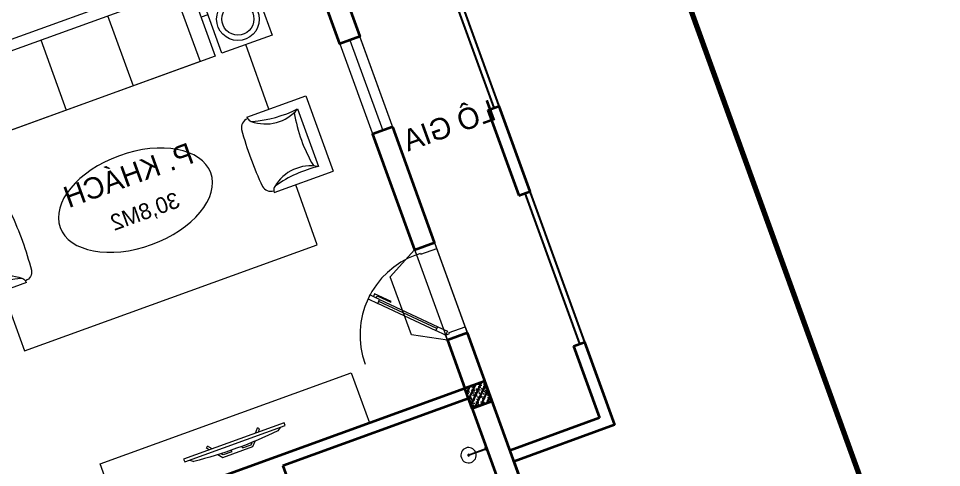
# Model space of a CAD drawing. Header units: metres. Extents: x 568336 to 569219, y 2065964 to 2066430.
# Drawn here: x 568609.42 to 568618.06, y 2066352.42 to 2066356.62 of the extents above; entities that cross this region are included whole.
import ezdxf

# ---------------------------------------------------------------- set-up
doc = ezdxf.new("R2010")
doc.units = ezdxf.units.M
for name, pattern in [('$AUDIT_BAD_LTYPE2', [0]), ('HIDDEN', [0.375, 0.25, -0.125]), ('HIDDEN2', [0.1875, 0.125, -0.0625])]:
    doc.linetypes.add(name, pattern=pattern)
doc.layers.get('0').update_dxf_attribs({"linetype": 'CONTINUOUS'})
doc.layers.get('DEFPOINTS').update_dxf_attribs({"linetype": 'CONTINUOUS'})
for name, color, linetype, lineweight in [('-DOOR', 137, 'CONTINUOUS', 9), ('-FURNITURE', 46, 'CONTINUOUS', 9), ('-HATCH', 8, 'CONTINUOUS', 5), ('-LINE1', 7, 'CONTINUOUS', 18), ('-LINE2', 252, 'CONTINUOUS', 9), ('-STEEL1', 1, 'CONTINUOUS', 35), ('-WALL', 4, 'CONTINUOUS', 35), ('TEXT25', 2, 'CONTINUOUS', 13)]:
    doc.layers.add(name, color=color, linetype=linetype, lineweight=lineweight)
for name, color, linetype in [('-HATCH CONCRETE', 54, 'CONTINUOUS'), ('LoLK', 6, 'CONTINUOUS'), ('TIMDUONG', 1, 'CONTINUOUS')]:
    doc.layers.add(name, color=color, linetype=linetype)
doc.styles.add('SVN_AVO_thuong', font='')
doc.styles.add('T1', font='', dxfattribs={"height": 200})
doc.styles.get('SVN_AVO_thuong').set_extended_font_data('SVN-Avo')
doc.styles.get('T1').set_extended_font_data('VNgeometric Light')

# ---------------------------------------------------------------- blocks, each defined once
blk = doc.blocks.new('ghe11asdsdsdsd')
at = {"layer": '-FURNITURE', "ltscale": 5}
for p, q in [((-454.1512245237245, 641.9073886275291), (-454.093361600535, -60.42008052262099)), ((446.9845405295782, 642.5119281820953), (445.2090906954836, -59.49456913078757)), ((339.4434767446655, 74.7769195077999), (-347.9447826922697, 73.86721415390639)), ((445.2090906954836, -59.49456913078757), (-454.093361600535, -60.42008052262099))]:
    blk.add_line(p, q, dxfattribs=at)
for centre, radius, start, end in [((-329.6609394550032, 640.4347183164282), 102.5030657496747, 97.790878171796, 180.4720192216976), ((13.76703277978231, -3057.035900902003), 3815.794779152998, 85.15051378916075, 95.37323135559144), ((322.4963123202615, 643.5363927781655), 102.5030657496747, 359.5521671507362, 82.23330821456577), ((-556.8192392717756, 172.0380743239075), 480.9551723817158, 73.62802494144414, 77.67439557183955), ((-435.3449582978792, 585.5188594441861), 49.99999999999999, 17.29045382422632, 73.62802494144414), ((428.017340289487, 586.1773279104382), 49.99999999999999, 106.2083736517696, 162.5459446768903), ((548.310481298744, 172.35137315467), 480.9551723817158, 102.1620030057203, 106.2083736517696), ((-752.7215750947944, 311.3200961878028), 469.2846926992153, 329.6029749418909, 39.82713105222346), ((-1717.077797784907, 235.4868877488407), 1378.639231958857, 353.2676599931669, 15.34770349738529), ((744.7327549548354, 311.2790322922665), 469.2468948897888, 140.0381535895592, 210.2652298418676), ((1708.833027020766, 233.2264510887835), 1378.526022415482, 164.5192846221356, 186.6002375866197), ((-1.445652381749824, -1576.057105405802), 1730.279692069412, 79.6029490361376, 100.5814174655623)]:
    blk.add_arc(centre, radius, start, end, dxfattribs=at)
blk = doc.blocks.new('GHE600')
at = {"layer": '-FURNITURE'}
for p, q in [((269949.5421851056, 8709.741290517763), (270649.5421851056, 8709.74129051782)), ((269949.5421851289, 8043.074623851076), (270649.5421851289, 8043.074623851135))]:
    blk.add_line(p, q, dxfattribs=at)
for points in [[(270145.5337149384, 9594.84705863762), (270145.5337150262, 10094.84705863762), (270645.5337150262, 10094.84705854984), (270645.5337149384, 9594.847058549843)], [(269849.5421851288, 9526.40795718442), (270649.5421851288, 9526.407957184478), (270649.5421851639, 7226.407957184478), (269849.5421851639, 7226.40795718442)], [(269949.5421851288, 9376.40795718442), (270649.5421851288, 9376.407957184478), (270649.5421851639, 7376.407957184478), (269949.5421851639, 7376.40795718442)], [(270145.5337145109, 7157.96885590817), (270145.5337144231, 6657.96885590817), (270645.5337144231, 6657.968855820392), (270645.5337145109, 7157.968855820392)]]:
    blk.add_lwpolyline(points, close=True, dxfattribs=at)
at = {"layer": '-FURNITURE', "elevation": -1.348764000838661e-08}
for points in [[(271286.9253059005, 9830.321753277356), (270645.53371498, 9832.18215255058)], [(272037.8126997925, 6909.345592938189), (272633.6221192031, 6907.537773812626), (272633.6585346201, 9823.095600669185), (272037.874818299, 9826.334833337169)], [(270262.0588059474, 9594.847058617102), (270262.0583521723, 9526.40795718442)], [(270262.0260181179, 7226.40795718439), (270262.0255643428, 7157.968855887651)], [(270645.5337144685, 6916.624135324557), (271286.6504318018, 6913.272511655086)]]:
    blk.add_lwpolyline(points, dxfattribs=at)
at = {"layer": '-FURNITURE'}
for centre, radius in [((270395.5337149822, 9844.847058593674), 200), ((270395.5337149822, 9844.847058593674), 150), ((270395.5337144671, 6907.968855864223), 200), ((270395.5337144671, 6907.968855864223), 150)]:
    blk.add_circle(centre, radius, dxfattribs=at)
at = {"layer": '-FURNITURE', "extrusion": (0, 0, -1)}
blk.add_ellipse((271661.9002663364, 8365.294462872116), major_axis=(3.669220623812561e-13, 749.5763598198391), ratio=0.5899940615450746, dxfattribs=at)
at = {"layer": '-FURNITURE', "zscale": 0.83397927038413}
for p, xscale, yscale, rotation in [((271659.4476334748, 10145.29901697894, -5.948631914765009e-09), 0.83397927038413, 0.83397927038413, 179.9447021404027), ((271659.4476334748, 6607.516897389956, -5.948631914765009e-09), -0.8339792703841301, 0.8339792703841301, 0.05529785959737722)]:
    blk.add_blockref('ghe11asdsdsdsd', p, dxfattribs=dict(at, xscale=xscale, yscale=yscale, rotation=rotation))
blk = doc.blocks.new('shower')
for points in [[(180919.3447017173, -32316.45425928477), (180912.3337561736, -32316.45425928477), (180912.3337561736, -32146.62790954509), (180919.3447017173, -32146.62790954509)], [(180929.3839969719, -32326.62790954066), (180902.2944609144, -32326.62790954066), (180902.2944609144, -32316.45425928477), (180929.3839969719, -32316.45425928477)]]:
    blk.add_lwpolyline(points, close=True)
for radius, start, end in [(72, 272.7906698559544, 267.2093301440456), (8.346062492523743, 294.8355446212717, 245.1644553787283)]:
    blk.add_arc((180915.8392289462, -32146.62790954416), radius, start, end)
blk = doc.blocks.new('XR.MB.LM123$0$tvi 1')
blk.add_lwpolyline([(28.54445810673496, -2.291926648467779e-10), (28.54445810673496, -999.9999999999964), (-7.275957614183426e-12, -1000), (0, 0)], close=True)
for points in [[(28.54445810680045, -50.31958968611434), (52.37372755713295, -80.86315460130209)], [(-24.09820395050338, -235.5599978379832), (-39.09879504836863, -251.7939635238108)], [(0, -284.7849796677438), (-39.09879504836863, -251.7939635238108)], [(0, -255.9952397129928), (-24.09820395050338, -235.5599978379832)], [(69.66229681991535, -315.0836646851385), (111.1934016081432, -350.2927865858655), (111.193401608034, -649.712917566063), (69.68611289083492, -684.9110379843005)], [(89.09002233762294, -445.7449799550195), (89.09002233762294, -359.9578938602899), (70.91298945683957, -344.6203678706661)], [(89.09002233762294, -445.7449799550195), (73.49991829216015, -445.7449799550232)], [(89.09002233768115, -554.2550200447404), (89.09002233773936, -640.0421061392371), (70.91298945678864, -655.3796321293303)], [(89.09002233768115, -554.2550200447404), (73.49991829216015, -554.2550200447404)], [(0, -715.2150203320198), (-39.09879504836863, -748.2060364759491)], [(-24.09820395050338, -764.4400021620095), (-39.09879504836863, -748.2060364759491)], [(0, -744.004760287), (-24.09820395050338, -764.4400021620095)], [(28.54445810674224, -949.680410313882), (52.37372755713295, -919.1368453984578)]]:
    blk.add_lwpolyline(points)
blk.add_arc((-4025.16618952866, -499.9999999999964), 4099.025185406737, 354.1310878512652, 5.868912148527433)
blk = doc.blocks.new('*U174')
at = {"linetype": '$AUDIT_BAD_LTYPE2'}
for p, q in [((134.8528137423857, 56.56854249492379), (559.116882454313, 480.832611206851)), ((573.2590180780439, 466.69047558312), (148.9949493661167, 42.42640687119284))]:
    blk.add_line(p, q, dxfattribs=at)
for points in [[(544.974746830582, 494.9747468305819), (573.2590180780439, 466.69047558312), (643.9696961966987, 537.4011537017748), (615.6854249492368, 565.6854249492367), (544.974746830582, 494.9747468305819)], [(547.0295477225062, 497.0295477225062), (120.7106781186548, 70.71067811865474)], [(120.7106781186548, 70.71067811865474), (148.9949493661167, 42.42640687119284), (78.2842712474619, -28.2842712474619), (50, 0), (120.7106781186548, 70.71067811865474)]]:
    blk.add_lwpolyline(points)
for points in [[(518.6601255723684, 372.1119246041146), (638.5991009923586, 492.0509000241046), (618.6092717556935, 512.0407292607696), (598.6194425190491, 492.0509000241252), (614.6113059083771, 476.0590366347973), (514.6621597250313, 376.1098904514517)], [(0, 0), (50, 0), (50, -40), (60, -40), (60, -199.3588634537518), (0, -199.3588634537518)], [(899.9999999999982, 1.3252863207713e-28), (849.9999999999982, 1.3252863207713e-28), (849.9999999999982, -40.00000000000001), (839.9999999999982, -40.00000000000001), (839.9999999999982, -199.3588634537518), (899.9999999999982, -199.3588634537518)]]:
    blk.add_lwpolyline(points, close=True)
at = {"linetype": '$AUDIT_BAD_LTYPE2', "ltscale": 0.3}
blk.add_arc((50, 0), 799.9999999999982, 0, 90, dxfattribs=at)
blk = doc.blocks.new('18x35')
at = {"layer": '-HATCH'}
h = blk.add_hatch(dxfattribs=at)
h.set_pattern_fill('CHAU-01', color=256, scale=10, angle=-1.272221872585407e-14, pattern_type=2)
h.set_pattern_definition([(49.99999999999999, (0, 0), (71.72601826007535, -6.275213498259527), [7.5, -82.5]), (355, (0, 0), (-13.87513336129999, 75.21921337000119), [6, -66]), (100.4514, (5.977167999997619, -0.5229339999999638), (57.85093817140217, 68.94395420609534), [6.374019000000001, -70.1142112]), (46.18419999999998, (0, 20), (106.7241048625644, -16.55190143290183), [11.25, -123.75]), (96.63559999999998, (8.89367449999554, 18.62066930000003), (93.46627055487036, 97.41178709004416), [9.561028799999994, -105.1713]), (351.1842, (0, 20), (93.46619451336275, 97.41186009253245), [9, -99]), (20.99999999999998, (10, 15), (59.69070521184616, -40.2618890665339), [7.5, -82.5]), (326.0000000000001, (10, 15), (24.33153319215819, 72.5150045046853), [6, -66]), (71.45139999999999, (14.97422329999972, 11.64483940000002), (84.022262858149, 32.25304967099522), [6.374019000000001, -70.1142112]), (37.49999999999998, (0, 0), (1.215985531729074, 33.28938538313115), [0, -65.19999999999999, 0, -67, 0, -66.25]), (7.499999999999987, (0, 0), (26.30695374421487, 39.44117118823602), [0, -38.2, 0, -63.7, 0, -25.25]), (327.5, (-22.30000000000291, 0), (53.3822436172409, -2.255487173437988), [0, -25, 0, -78, 0, -103.5]), (317.5, (-32.30000000000291, 0), (58.31861693423862, 10.01049823323176), [0, -32.5, 0, -51.8, 0, -73.5]), (44.99999999999999, (0, 0), (-30.05203820042826, 30.05203820042828), []), (44.99999999999999, (0, 12.25), (-30.05203820042826, 30.05203820042828), [])])
h.paths.add_polyline_path([(96508.03118051568, 47993.04977023201), (96508.03118051568, 47793.04977023201), (96708.03118051568, 47793.04977023201), (96708.03118051568, 47993.04977023201)])
at = {"layer": '-STEEL1'}
blk.add_lwpolyline([(96508.03118051568, 47793.04977023201), (96708.03118051568, 47793.04977023201), (96708.03118051568, 47993.04977023201), (96508.03118051568, 47993.04977023201)], close=True, dxfattribs=at)
blk = doc.blocks.new('M2-T2.4')
at = {"layer": '-DOOR'}
blk.add_line((568580.7248528608, 2066344.916504953), (568581.0305455388, 2066344.070015259), dxfattribs=at)
blk.add_lwpolyline([(568581.6322132003, 2066342.107715622), (568580.6307980326, 2066344.882538949), (568580.8189076887, 2066344.950470957), (568581.8203228565, 2066342.175647629)], close=True, dxfattribs=at)
at = {"layer": '-FURNITURE'}
blk.add_lwpolyline([(568585.0580909871, 2066343.366154651), (568582.7069795257, 2066342.517098172), (568582.8768097459, 2066342.046823476), (568585.2279212074, 2066342.895879955)], close=True, dxfattribs=at)
at = {"layer": '-HATCH CONCRETE', "color": 251}
for p, q in [((568579.5867539152, 2066344.978638354), (568580.0962447193, 2066343.567813869)), ((568580.3849557502, 2066342.768347837), (568580.8944465545, 2066341.357523352))]:
    blk.add_line(p, q, dxfattribs=at)
at = {"layer": '-LINE1'}
blk.add_lwpolyline([(568582.0683742991, 2066340.904318057), (568581.1278260235, 2066340.564658019), (568579.2594762308, 2066345.737594237), (568580.2000245064, 2066346.077254274)], close=True, dxfattribs=at)
at = {"layer": '-LINE2', "linetype": 'HIDDEN2', "ltscale": 10}
for p, q in [((568581.5148278578, 2066343.022210693), (568581.8514699873, 2066342.973255348)), ((568582.0482080046, 2066342.428470614), (568581.8514699873, 2066342.973255348)), ((568581.8205211686, 2066342.175719246), (568582.0482080046, 2066342.428470614))]:
    blk.add_line(p, q, dxfattribs=at)
at = {"layer": '-WALL'}
for p, q in [((568580.1528327769, 2066343.588249504), (568580.0493724666, 2066343.5508869)), ((568580.0493724666, 2066343.5508869), (568580.3380834984, 2066342.751420866)), ((568580.1528327769, 2066343.588249504), (568580.4415438088, 2066342.78878347)), ((568581.9843563477, 2066341.724531933), (568586.1203746065, 2066343.218171497)), ((568580.4415438088, 2066342.78878347), (568580.3380834984, 2066342.751420866)), ((568582.0183675687, 2066341.630493436), (568583.7566021967, 2066342.258221808)), ((568583.7566021967, 2066342.258221808), (568584.7414758898, 2066339.531020632)), ((568581.6328162156, 2066342.107933389), (568581.8206675595, 2066342.175772112)), ((568581.8206675595, 2066342.175772112), (568581.9843563477, 2066341.724531933)), ((568582.740119388, 2066339.043504769), (568581.6328162156, 2066342.107933389)), ((568582.0183236655, 2066341.630477581), (568582.8994410568, 2066339.190723785)), ((568580.951033865, 2066341.377961056), (568580.8475735546, 2066341.340598452)), ((568580.951033865, 2066341.377961056), (568581.1938848412, 2066340.705485516)), ((568580.8475735546, 2066341.340598452), (568581.1277930854, 2066340.564646124)), ((568581.1938848412, 2066340.705485516), (568582.03042357, 2066341.007735205)), ((568581.1277930854, 2066340.564646124), (568582.0678026497, 2066340.904280846))]:
    blk.add_line(p, q, dxfattribs=at)
for points in [[(568579.945714635, 2066347.367784812), (568579.7574806435, 2066347.299807902), (568580.6309764312, 2066344.882603374), (568580.819210423, 2066344.950580283)], [(568580.9365131389, 2066344.036057353), (568581.1246227975, 2066344.103989363), (568581.515834862, 2066343.022576615), (568581.3277252034, 2066342.954644606)]]:
    blk.add_lwpolyline(points, close=True, dxfattribs=at)
at = {"layer": 'DEFPOINTS', "color": 2}
for points in [[(568585.8219807053, 2066354.061914367), (568578.2977877068, 2066351.344781349), (568580.1993571745, 2066346.077013281), (568579.2594762308, 2066345.737594237), (568581.1276064366, 2066340.56457872), (568582.0677423592, 2066340.904288212), (568582.7397720615, 2066339.043379338), (568585.2422597728, 2066337.904409135), (568588.2834257738, 2066339.002512325), (568588.7588897201, 2066337.685911178), (568591.3924248923, 2066338.636959283), (568585.8219807053, 2066354.061914367)], [(568583.7566021967, 2066342.258221808), (568582.0183675687, 2066341.630493436), (568582.8994410568, 2066339.190723785), (568585.250967065, 2066338.120195119), (568583.7566021967, 2066342.258221808)]]:
    blk.add_lwpolyline(points, dxfattribs=at)
at = {"layer": 'TIMDUONG', "color": 1, "linetype": 'HIDDEN', "ltscale": 10, "const_width": 0.05}
blk.add_lwpolyline([(568585.140864188, 2066355.946537791), (568574.7965445638, 2066352.205541732), (568580.4083197439, 2066336.688971124), (568586.8107224401, 2066333.687823556), (568592.4516101531, 2066335.732052325)], close=True, dxfattribs=at)
at = {"layer": '-DOOR', "xscale": -0.0009999999999999996, "yscale": 0.0009999999999999998, "zscale": 0.001}
for name, p, rotation in [('GHE600', (568498.8203818218, 2066603.402288356), 109.8561630724233), ('*U174', (568581.8206675595, 2066342.175772112), 289.8561630724233)]:
    blk.add_blockref(name, p, dxfattribs=dict(at, rotation=rotation))
at = {"layer": '-FURNITURE', "extrusion": (0, 0, -1), "xscale": -0.000999999999999999, "yscale": 0.0009999999999999994, "zscale": 0.0009999999999999998, "rotation": 70.14752664998505}
blk.add_blockref('XR.MB.LM123$0$tvi 1', (-568584.4295203405, 2066342.899066604), dxfattribs=at)
at = {"layer": '-FURNITURE', "xscale": -0.0009999999999999996, "yscale": 0.0009999999999999998, "zscale": 0.001, "rotation": 289.8561630724233}
blk.add_blockref('shower', (568674.0429076575, 2066181.980001128), dxfattribs=at)
at = {"layer": '-STEEL1', "xscale": -0.0009999999999999998, "yscale": 0.0009999999999999998, "zscale": 0.001, "rotation": 19.85616307242335}
blk.add_blockref('18x35', (568689.0577361282, 2066329.365580429), dxfattribs=at)
at = {"layer": 'TEXT25'}
for s, height, style, p in [('P. KHÁCH', 0.2000000000000001, 'SVN_AVO_thuong', (568582.5656239804, 2066344.96305704)), ('30,8M2', 0.15, 'T1', (568582.9336481836, 2066344.729001496)), ('LÔ GIA', 0.2000000000000001, 'SVN_AVO_thuong', (568580.1368713445, 2066343.464481435))]:
    blk.add_text(s, height=height, rotation=19.85616307251905, dxfattribs=dict(at, style=style)).set_placement(p)

msp = doc.modelspace()

# ---------------------------------------------------------------- block references
at = {"layer": 'LoLK', "xscale": -1, "rotation": 39.79156131912639}
msp.add_blockref('M2-T2.4', (2327950.914995571, 842512.5659667171), dxfattribs=at)

doc.saveas('drawing.dxf')
